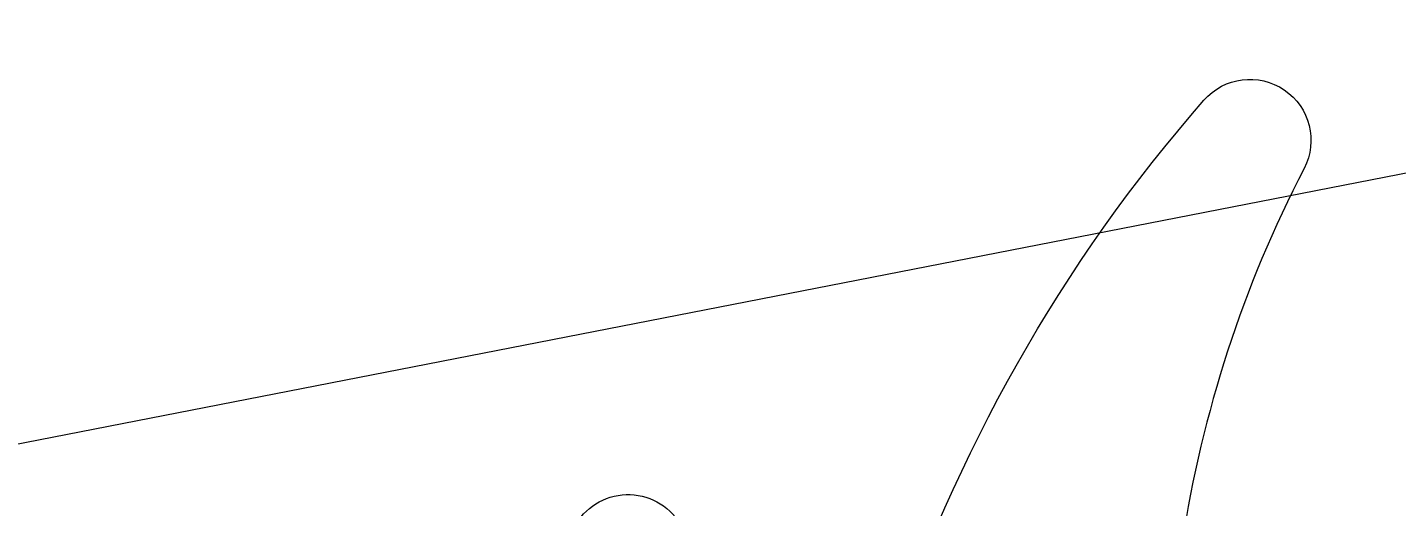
# Model space of a CAD drawing. Header units: millimetres. Extents: x -13407 to 95998, y -2611 to 109495.
# Drawn here: x 15273.5 to 15280.34, y 50718.67 to 50721.06 of the extents above; entities that cross this region are included whole.
import ezdxf
from ezdxf import colors
from ezdxf.entities.mleader import LeaderData, LeaderLine
from ezdxf.math import Vec2, Vec3

# ---------------------------------------------------------------- set-up
doc = ezdxf.new("R2010")
doc.units = ezdxf.units.MM
for name, color, linetype, lineweight in [('АР_Отметки', 250, 'Continuous', 15), ('АР_Размеры', 175, 'Continuous', 9), ('АР_Сущ Несущая стена', 202, 'Continuous', 30)]:
    doc.layers.add(name, color=color, linetype=linetype, lineweight=lineweight)
doc.styles.add('ISOCPEUR', font='isocpeur.ttf', dxfattribs={"width": 0.7})

# ---------------------------------------------------------------- blocks, each defined once
blk = doc.blocks.new('_DotSmall')
at = {"color": 0, "linetype": 'ByBlock', "const_width": 0.5}
blk.add_lwpolyline([(-0.0625, 0, 1), (0.0625, 0, 1)], format="xyb", close=True, dxfattribs=at)

msp = doc.modelspace()

# ---------------------------------------------------------------- linework, layer by layer
at = {"layer": 'АР_Размеры', "color": 5, "ltscale": 150}
msp.add_line((17320.6124, 51118.3108), (15265.8985, 50717.5106), dxfattribs=at)
msp.add_line((17320.6124, 51118.3108), (15265.8985, 50717.5106), dxfattribs=at)
msp.add_line((17320.6124, 51118.3108), (15265.8985, 50717.5106), dxfattribs=at)
msp.add_line((17320.6124, 51118.3108), (15265.8985, 50717.5106), dxfattribs=at)
msp.add_line((17320.6124, 51118.3108), (15265.8985, 50717.5106), dxfattribs=at)
msp.add_line((17320.6124, 51118.3108), (15265.8985, 50717.5106), dxfattribs=at)
msp.add_line((17320.6124, 51118.3108), (15265.8985, 50717.5106), dxfattribs=at)
msp.add_line((17320.6124, 51118.3108), (15265.8985, 50717.5106), dxfattribs=at)
msp.add_line((17320.6124, 51118.3108), (15265.8985, 50717.5106), dxfattribs=at)
msp.add_line((17320.6124, 51118.3108), (15265.8985, 50717.5106), dxfattribs=at)
msp.add_line((17320.6124, 51118.3108), (15265.8985, 50717.5106), dxfattribs=at)
msp.add_line((17320.6124, 51118.3108), (15265.8985, 50717.5106), dxfattribs=at)
msp.add_line((17320.6124, 51118.3108), (15265.8985, 50717.5106), dxfattribs=at)
msp.add_line((17320.6124, 51118.3108), (15265.8985, 50717.5106), dxfattribs=at)
msp.add_line((17320.6124, 51118.3108), (15265.8985, 50717.5106), dxfattribs=at)
msp.add_line((17320.6124, 51118.3108), (15265.8985, 50717.5106), dxfattribs=at)
msp.add_line((17320.6124, 51118.3108), (15265.8985, 50717.5106), dxfattribs=at)
msp.add_line((17320.6124, 51118.3108), (15265.8985, 50717.5106), dxfattribs=at)
msp.add_line((17320.6124, 51118.3108), (15265.8985, 50717.5106), dxfattribs=at)
msp.add_line((17320.6124, 51118.3108), (15265.8985, 50717.5106), dxfattribs=at)
msp.add_line((17320.6124, 51118.3108), (15265.8985, 50717.5106), dxfattribs=at)
msp.add_line((17320.6124, 51118.3108), (15265.8985, 50717.5106), dxfattribs=at)
msp.add_line((17320.6124, 51118.3108), (15265.8985, 50717.5106), dxfattribs=at)
msp.add_line((17320.6124, 51118.3108), (15265.8985, 50717.5106), dxfattribs=at)
msp.add_line((17320.6124, 51118.3108), (15265.8985, 50717.5106), dxfattribs=at)
msp.add_line((17320.6124, 51118.3108), (15265.8985, 50717.5106), dxfattribs=at)
msp.add_line((17320.6124, 51118.3108), (15265.8985, 50717.5106), dxfattribs=at)
msp.add_line((17320.6124, 51118.3108), (15265.8985, 50717.5106), dxfattribs=at)
msp.add_line((17320.6124, 51118.3108), (15265.8985, 50717.5106), dxfattribs=at)
msp.add_line((17320.6124, 51118.3108), (15265.8985, 50717.5106), dxfattribs=at)
msp.add_line((17320.6124, 51118.3108), (15265.8985, 50717.5106), dxfattribs=at)
msp.add_line((17320.6124, 51118.3108), (15265.8985, 50717.5106), dxfattribs=at)
msp.add_line((17320.6124, 51118.3108), (15265.8985, 50717.5106), dxfattribs=at)
msp.add_line((17320.6124, 51118.3108), (15265.8985, 50717.5106), dxfattribs=at)
msp.add_line((17320.6124, 51118.3108), (15265.8985, 50717.5106), dxfattribs=at)
msp.add_line((17320.6124, 51118.3108), (15265.8985, 50717.5106), dxfattribs=at)
msp.add_line((17320.6124, 51118.3108), (15265.8985, 50717.5106), dxfattribs=at)
msp.add_line((17320.6124, 51118.3108), (15265.8985, 50717.5106), dxfattribs=at)
msp.add_line((17320.6124, 51118.3108), (15265.8985, 50717.5106), dxfattribs=at)
msp.add_line((17320.6124, 51118.3108), (15265.8985, 50717.5106), dxfattribs=at)
msp.add_line((17320.6124, 51118.3108), (15265.8985, 50717.5106), dxfattribs=at)
msp.add_line((17320.6124, 51118.3108), (15265.8985, 50717.5106), dxfattribs=at)
msp.add_line((17320.6124, 51118.3108), (15265.8985, 50717.5106), dxfattribs=at)
msp.add_line((17320.6124, 51118.3108), (15265.8985, 50717.5106), dxfattribs=at)
msp.add_line((17320.6124, 51118.3108), (15265.8985, 50717.5106), dxfattribs=at)
msp.add_line((17320.6124, 51118.3108), (15265.8985, 50717.5106), dxfattribs=at)
msp.add_line((17320.6124, 51118.3108), (15265.8985, 50717.5106), dxfattribs=at)
msp.add_line((17320.6124, 51118.3108), (15265.8985, 50717.5106), dxfattribs=at)
msp.add_line((17320.6124, 51118.3108), (15265.8985, 50717.5106), dxfattribs=at)
msp.add_line((17320.6124, 51118.3108), (15265.8985, 50717.5106), dxfattribs=at)
msp.add_line((17320.6124, 51118.3108), (15265.8985, 50717.5106), dxfattribs=at)
msp.add_line((17320.6124, 51118.3108), (15265.8985, 50717.5106), dxfattribs=at)
msp.add_line((17320.6124, 51118.3108), (15265.8985, 50717.5106), dxfattribs=at)
msp.add_line((17320.6124, 51118.3108), (15265.8985, 50717.5106), dxfattribs=at)
msp.add_line((17320.6124, 51118.3108), (15265.8985, 50717.5106), dxfattribs=at)
msp.add_line((17320.6124, 51118.3108), (15265.8985, 50717.5106), dxfattribs=at)
msp.add_line((17320.6124, 51118.3108), (15265.8985, 50717.5106), dxfattribs=at)
msp.add_line((17320.6124, 51118.3108), (15265.8985, 50717.5106), dxfattribs=at)
msp.add_line((17320.6124, 51118.3108), (15265.8985, 50717.5106), dxfattribs=at)
msp.add_line((17320.6124, 51118.3108), (15265.8985, 50717.5106), dxfattribs=at)
msp.add_line((17320.6124, 51118.3108), (15265.8985, 50717.5106), dxfattribs=at)
msp.add_line((17320.6124, 51118.3108), (15265.8985, 50717.5106), dxfattribs=at)
msp.add_line((17320.6124, 51118.3108), (15265.8985, 50717.5106), dxfattribs=at)
msp.add_line((17320.6124, 51118.3108), (15265.8985, 50717.5106), dxfattribs=at)
msp.add_line((17320.6124, 51118.3108), (15265.8985, 50717.5106), dxfattribs=at)
msp.add_line((17320.6124, 51118.3108), (15265.8985, 50717.5106), dxfattribs=at)
msp.add_line((17320.6124, 51118.3108), (15265.8985, 50717.5106), dxfattribs=at)
msp.add_line((17320.6124, 51118.3108), (15265.8985, 50717.5106), dxfattribs=at)
msp.add_line((17320.6124, 51118.3108), (15265.8985, 50717.5106), dxfattribs=at)
msp.add_line((17320.6124, 51118.3108), (15265.8985, 50717.5106), dxfattribs=at)
msp.add_line((17320.6124, 51118.3108), (15265.8985, 50717.5106), dxfattribs=at)
msp.add_line((17320.6124, 51118.3108), (15265.8985, 50717.5106), dxfattribs=at)
msp.add_line((17320.6124, 51118.3108), (15265.8985, 50717.5106), dxfattribs=at)
msp.add_line((17320.6124, 51118.3108), (15265.8985, 50717.5106), dxfattribs=at)
msp.add_line((17320.6124, 51118.3108), (15265.8985, 50717.5106), dxfattribs=at)
msp.add_line((17320.6124, 51118.3108), (15265.8985, 50717.5106), dxfattribs=at)
msp.add_line((17320.6124, 51118.3108), (15265.8985, 50717.5106), dxfattribs=at)
msp.add_line((17320.6124, 51118.3108), (15265.8985, 50717.5106), dxfattribs=at)
msp.add_line((17320.6124, 51118.3108), (15265.8985, 50717.5106), dxfattribs=at)
msp.add_line((17320.6124, 51118.3108), (15265.8985, 50717.5106), dxfattribs=at)
msp.add_line((17320.6124, 51118.3108), (15265.8985, 50717.5106), dxfattribs=at)
msp.add_line((17320.6124, 51118.3108), (15265.8985, 50717.5106), dxfattribs=at)
msp.add_line((17320.6124, 51118.3108), (15265.8985, 50717.5106), dxfattribs=at)
msp.add_line((17320.6124, 51118.3108), (15265.8985, 50717.5106), dxfattribs=at)
msp.add_line((17320.6124, 51118.3108), (15265.8985, 50717.5106), dxfattribs=at)
at = {"layer": 'АР_Размеры', "color": 5, "lineweight": 0, "ltscale": 100, "transparency": 33554687}
msp.add_lwpolyline([(15273.4351, 50717.3162, 0.527868), (15273.9307, 50717.404), (15274.2832, 50718.2095, -0.527868), (15274.7788, 50718.2973), (15275.3867, 50717.6621, 0.527868), (15275.8822, 50717.7499), (15276.2199, 50718.5527, -0.57795), (15276.7455, 50718.6048), (15277.2546, 50717.8283, 0.615334), (15277.7923, 50717.9117, -0.101403), (15279.3735, 50720.7008, -0.887085), (15279.8736, 50720.3599, 0.164997), (15279.288, 50716.527), (15279.3093, 50716.407, -0.414304), (15278.9636, 50715.9123)], format="xyb", dxfattribs=at)
msp.add_lwpolyline([(15273.4351, 50717.3162, 0.527868), (15273.9307, 50717.404), (15274.2832, 50718.2095, -0.527868), (15274.7788, 50718.2973), (15275.3867, 50717.6621, 0.527868), (15275.8822, 50717.7499), (15276.2199, 50718.5527, -0.57795), (15276.7455, 50718.6048), (15277.2546, 50717.8283, 0.615334), (15277.7923, 50717.9117, -0.101403), (15279.3735, 50720.7008, -0.887085), (15279.8736, 50720.3599, 0.164997), (15279.288, 50716.527), (15279.3093, 50716.407, -0.414304), (15278.9636, 50715.9123)], format="xyb", dxfattribs=at)
msp.add_lwpolyline([(15273.4351, 50717.3162, 0.527868), (15273.9307, 50717.404), (15274.2832, 50718.2095, -0.527868), (15274.7788, 50718.2973), (15275.3867, 50717.6621, 0.527868), (15275.8822, 50717.7499), (15276.2199, 50718.5527, -0.57795), (15276.7455, 50718.6048), (15277.2546, 50717.8283, 0.615334), (15277.7923, 50717.9117, -0.101403), (15279.3735, 50720.7008, -0.887085), (15279.8736, 50720.3599, 0.164997), (15279.288, 50716.527), (15279.3093, 50716.407, -0.414304), (15278.9636, 50715.9123)], format="xyb", dxfattribs=at)
msp.add_lwpolyline([(15273.4351, 50717.3162, 0.527868), (15273.9307, 50717.404), (15274.2832, 50718.2095, -0.527868), (15274.7788, 50718.2973), (15275.3867, 50717.6621, 0.527868), (15275.8822, 50717.7499), (15276.2199, 50718.5527, -0.57795), (15276.7455, 50718.6048), (15277.2546, 50717.8283, 0.615334), (15277.7923, 50717.9117, -0.101403), (15279.3735, 50720.7008, -0.887085), (15279.8736, 50720.3599, 0.164997), (15279.288, 50716.527), (15279.3093, 50716.407, -0.414304), (15278.9636, 50715.9123)], format="xyb", dxfattribs=at)
msp.add_lwpolyline([(15273.4351, 50717.3162, 0.527868), (15273.9307, 50717.404), (15274.2832, 50718.2095, -0.527868), (15274.7788, 50718.2973), (15275.3867, 50717.6621, 0.527868), (15275.8822, 50717.7499), (15276.2199, 50718.5527, -0.57795), (15276.7455, 50718.6048), (15277.2546, 50717.8283, 0.615334), (15277.7923, 50717.9117, -0.101403), (15279.3735, 50720.7008, -0.887085), (15279.8736, 50720.3599, 0.164997), (15279.288, 50716.527), (15279.3093, 50716.407, -0.414304), (15278.9636, 50715.9123)], format="xyb", dxfattribs=at)
msp.add_lwpolyline([(15273.4351, 50717.3162, 0.527868), (15273.9307, 50717.404), (15274.2832, 50718.2095, -0.527868), (15274.7788, 50718.2973), (15275.3867, 50717.6621, 0.527868), (15275.8822, 50717.7499), (15276.2199, 50718.5527, -0.57795), (15276.7455, 50718.6048), (15277.2546, 50717.8283, 0.615334), (15277.7923, 50717.9117, -0.101403), (15279.3735, 50720.7008, -0.887085), (15279.8736, 50720.3599, 0.164997), (15279.288, 50716.527), (15279.3093, 50716.407, -0.414304), (15278.9636, 50715.9123)], format="xyb", dxfattribs=at)
msp.add_lwpolyline([(15273.4351, 50717.3162, 0.527868), (15273.9307, 50717.404), (15274.2832, 50718.2095, -0.527868), (15274.7788, 50718.2973), (15275.3867, 50717.6621, 0.527868), (15275.8822, 50717.7499), (15276.2199, 50718.5527, -0.57795), (15276.7455, 50718.6048), (15277.2546, 50717.8283, 0.615334), (15277.7923, 50717.9117, -0.101403), (15279.3735, 50720.7008, -0.887085), (15279.8736, 50720.3599, 0.164997), (15279.288, 50716.527), (15279.3093, 50716.407, -0.414304), (15278.9636, 50715.9123)], format="xyb", dxfattribs=at)
msp.add_lwpolyline([(15273.4351, 50717.3162, 0.527868), (15273.9307, 50717.404), (15274.2832, 50718.2095, -0.527868), (15274.7788, 50718.2973), (15275.3867, 50717.6621, 0.527868), (15275.8822, 50717.7499), (15276.2199, 50718.5527, -0.57795), (15276.7455, 50718.6048), (15277.2546, 50717.8283, 0.615334), (15277.7923, 50717.9117, -0.101403), (15279.3735, 50720.7008, -0.887085), (15279.8736, 50720.3599, 0.164997), (15279.288, 50716.527), (15279.3093, 50716.407, -0.414304), (15278.9636, 50715.9123)], format="xyb", dxfattribs=at)
msp.add_lwpolyline([(15273.4351, 50717.3162, 0.527868), (15273.9307, 50717.404), (15274.2832, 50718.2095, -0.527868), (15274.7788, 50718.2973), (15275.3867, 50717.6621, 0.527868), (15275.8822, 50717.7499), (15276.2199, 50718.5527, -0.57795), (15276.7455, 50718.6048), (15277.2546, 50717.8283, 0.615334), (15277.7923, 50717.9117, -0.101403), (15279.3735, 50720.7008, -0.887085), (15279.8736, 50720.3599, 0.164997), (15279.288, 50716.527), (15279.3093, 50716.407, -0.414304), (15278.9636, 50715.9123)], format="xyb", dxfattribs=at)
msp.add_lwpolyline([(15273.4351, 50717.3162, 0.527868), (15273.9307, 50717.404), (15274.2832, 50718.2095, -0.527868), (15274.7788, 50718.2973), (15275.3867, 50717.6621, 0.527868), (15275.8822, 50717.7499), (15276.2199, 50718.5527, -0.57795), (15276.7455, 50718.6048), (15277.2546, 50717.8283, 0.615334), (15277.7923, 50717.9117, -0.101403), (15279.3735, 50720.7008, -0.887085), (15279.8736, 50720.3599, 0.164997), (15279.288, 50716.527), (15279.3093, 50716.407, -0.414304), (15278.9636, 50715.9123)], format="xyb", dxfattribs=at)
msp.add_lwpolyline([(15273.4351, 50717.3162, 0.527868), (15273.9307, 50717.404), (15274.2832, 50718.2095, -0.527868), (15274.7788, 50718.2973), (15275.3867, 50717.6621, 0.527868), (15275.8822, 50717.7499), (15276.2199, 50718.5527, -0.57795), (15276.7455, 50718.6048), (15277.2546, 50717.8283, 0.615334), (15277.7923, 50717.9117, -0.101403), (15279.3735, 50720.7008, -0.887085), (15279.8736, 50720.3599, 0.164997), (15279.288, 50716.527), (15279.3093, 50716.407, -0.414304), (15278.9636, 50715.9123)], format="xyb", dxfattribs=at)
msp.add_lwpolyline([(15273.4351, 50717.3162, 0.527868), (15273.9307, 50717.404), (15274.2832, 50718.2095, -0.527868), (15274.7788, 50718.2973), (15275.3867, 50717.6621, 0.527868), (15275.8822, 50717.7499), (15276.2199, 50718.5527, -0.57795), (15276.7455, 50718.6048), (15277.2546, 50717.8283, 0.615334), (15277.7923, 50717.9117, -0.101403), (15279.3735, 50720.7008, -0.887085), (15279.8736, 50720.3599, 0.164997), (15279.288, 50716.527), (15279.3093, 50716.407, -0.414304), (15278.9636, 50715.9123)], format="xyb", dxfattribs=at)
msp.add_lwpolyline([(15273.4351, 50717.3162, 0.527868), (15273.9307, 50717.404), (15274.2832, 50718.2095, -0.527868), (15274.7788, 50718.2973), (15275.3867, 50717.6621, 0.527868), (15275.8822, 50717.7499), (15276.2199, 50718.5527, -0.57795), (15276.7455, 50718.6048), (15277.2546, 50717.8283, 0.615334), (15277.7923, 50717.9117, -0.101403), (15279.3735, 50720.7008, -0.887085), (15279.8736, 50720.3599, 0.164997), (15279.288, 50716.527), (15279.3093, 50716.407, -0.414304), (15278.9636, 50715.9123)], format="xyb", dxfattribs=at)
msp.add_lwpolyline([(15273.4351, 50717.3162, 0.527868), (15273.9307, 50717.404), (15274.2832, 50718.2095, -0.527868), (15274.7788, 50718.2973), (15275.3867, 50717.6621, 0.527868), (15275.8822, 50717.7499), (15276.2199, 50718.5527, -0.57795), (15276.7455, 50718.6048), (15277.2546, 50717.8283, 0.615334), (15277.7923, 50717.9117, -0.101403), (15279.3735, 50720.7008, -0.887085), (15279.8736, 50720.3599, 0.164997), (15279.288, 50716.527), (15279.3093, 50716.407, -0.414304), (15278.9636, 50715.9123)], format="xyb", dxfattribs=at)
msp.add_lwpolyline([(15273.4351, 50717.3162, 0.527868), (15273.9307, 50717.404), (15274.2832, 50718.2095, -0.527868), (15274.7788, 50718.2973), (15275.3867, 50717.6621, 0.527868), (15275.8822, 50717.7499), (15276.2199, 50718.5527, -0.57795), (15276.7455, 50718.6048), (15277.2546, 50717.8283, 0.615334), (15277.7923, 50717.9117, -0.101403), (15279.3735, 50720.7008, -0.887085), (15279.8736, 50720.3599, 0.164997), (15279.288, 50716.527), (15279.3093, 50716.407, -0.414304), (15278.9636, 50715.9123)], format="xyb", dxfattribs=at)
msp.add_lwpolyline([(15273.4351, 50717.3162, 0.527868), (15273.9307, 50717.404), (15274.2832, 50718.2095, -0.527868), (15274.7788, 50718.2973), (15275.3867, 50717.6621, 0.527868), (15275.8822, 50717.7499), (15276.2199, 50718.5527, -0.57795), (15276.7455, 50718.6048), (15277.2546, 50717.8283, 0.615334), (15277.7923, 50717.9117, -0.101403), (15279.3735, 50720.7008, -0.887085), (15279.8736, 50720.3599, 0.164997), (15279.288, 50716.527), (15279.3093, 50716.407, -0.414304), (15278.9636, 50715.9123)], format="xyb", dxfattribs=at)
msp.add_lwpolyline([(15273.4351, 50717.3162, 0.527868), (15273.9307, 50717.404), (15274.2832, 50718.2095, -0.527868), (15274.7788, 50718.2973), (15275.3867, 50717.6621, 0.527868), (15275.8822, 50717.7499), (15276.2199, 50718.5527, -0.57795), (15276.7455, 50718.6048), (15277.2546, 50717.8283, 0.615334), (15277.7923, 50717.9117, -0.101403), (15279.3735, 50720.7008, -0.887085), (15279.8736, 50720.3599, 0.164997), (15279.288, 50716.527), (15279.3093, 50716.407, -0.414304), (15278.9636, 50715.9123)], format="xyb", dxfattribs=at)
msp.add_lwpolyline([(15273.4351, 50717.3162, 0.527868), (15273.9307, 50717.404), (15274.2832, 50718.2095, -0.527868), (15274.7788, 50718.2973), (15275.3867, 50717.6621, 0.527868), (15275.8822, 50717.7499), (15276.2199, 50718.5527, -0.57795), (15276.7455, 50718.6048), (15277.2546, 50717.8283, 0.615334), (15277.7923, 50717.9117, -0.101403), (15279.3735, 50720.7008, -0.887085), (15279.8736, 50720.3599, 0.164997), (15279.288, 50716.527), (15279.3093, 50716.407, -0.414304), (15278.9636, 50715.9123)], format="xyb", dxfattribs=at)
msp.add_lwpolyline([(15273.4351, 50717.3162, 0.527868), (15273.9307, 50717.404), (15274.2832, 50718.2095, -0.527868), (15274.7788, 50718.2973), (15275.3867, 50717.6621, 0.527868), (15275.8822, 50717.7499), (15276.2199, 50718.5527, -0.57795), (15276.7455, 50718.6048), (15277.2546, 50717.8283, 0.615334), (15277.7923, 50717.9117, -0.101403), (15279.3735, 50720.7008, -0.887085), (15279.8736, 50720.3599, 0.164997), (15279.288, 50716.527), (15279.3093, 50716.407, -0.414304), (15278.9636, 50715.9123)], format="xyb", dxfattribs=at)
msp.add_lwpolyline([(15273.4351, 50717.3162, 0.527868), (15273.9307, 50717.404), (15274.2832, 50718.2095, -0.527868), (15274.7788, 50718.2973), (15275.3867, 50717.6621, 0.527868), (15275.8822, 50717.7499), (15276.2199, 50718.5527, -0.57795), (15276.7455, 50718.6048), (15277.2546, 50717.8283, 0.615334), (15277.7923, 50717.9117, -0.101403), (15279.3735, 50720.7008, -0.887085), (15279.8736, 50720.3599, 0.164997), (15279.288, 50716.527), (15279.3093, 50716.407, -0.414304), (15278.9636, 50715.9123)], format="xyb", dxfattribs=at)
msp.add_lwpolyline([(15273.4351, 50717.3162, 0.527868), (15273.9307, 50717.404), (15274.2832, 50718.2095, -0.527868), (15274.7788, 50718.2973), (15275.3867, 50717.6621, 0.527868), (15275.8822, 50717.7499), (15276.2199, 50718.5527, -0.57795), (15276.7455, 50718.6048), (15277.2546, 50717.8283, 0.615334), (15277.7923, 50717.9117, -0.101403), (15279.3735, 50720.7008, -0.887085), (15279.8736, 50720.3599, 0.164997), (15279.288, 50716.527), (15279.3093, 50716.407, -0.414304), (15278.9636, 50715.9123)], format="xyb", dxfattribs=at)
msp.add_lwpolyline([(15273.4351, 50717.3162, 0.527868), (15273.9307, 50717.404), (15274.2832, 50718.2095, -0.527868), (15274.7788, 50718.2973), (15275.3867, 50717.6621, 0.527868), (15275.8822, 50717.7499), (15276.2199, 50718.5527, -0.57795), (15276.7455, 50718.6048), (15277.2546, 50717.8283, 0.615334), (15277.7923, 50717.9117, -0.101403), (15279.3735, 50720.7008, -0.887085), (15279.8736, 50720.3599, 0.164997), (15279.288, 50716.527), (15279.3093, 50716.407, -0.414304), (15278.9636, 50715.9123)], format="xyb", dxfattribs=at)
msp.add_lwpolyline([(15273.4351, 50717.3162, 0.527868), (15273.9307, 50717.404), (15274.2832, 50718.2095, -0.527868), (15274.7788, 50718.2973), (15275.3867, 50717.6621, 0.527868), (15275.8822, 50717.7499), (15276.2199, 50718.5527, -0.57795), (15276.7455, 50718.6048), (15277.2546, 50717.8283, 0.615334), (15277.7923, 50717.9117, -0.101403), (15279.3735, 50720.7008, -0.887085), (15279.8736, 50720.3599, 0.164997), (15279.288, 50716.527), (15279.3093, 50716.407, -0.414304), (15278.9636, 50715.9123)], format="xyb", dxfattribs=at)
msp.add_lwpolyline([(15273.4351, 50717.3162, 0.527868), (15273.9307, 50717.404), (15274.2832, 50718.2095, -0.527868), (15274.7788, 50718.2973), (15275.3867, 50717.6621, 0.527868), (15275.8822, 50717.7499), (15276.2199, 50718.5527, -0.57795), (15276.7455, 50718.6048), (15277.2546, 50717.8283, 0.615334), (15277.7923, 50717.9117, -0.101403), (15279.3735, 50720.7008, -0.887085), (15279.8736, 50720.3599, 0.164997), (15279.288, 50716.527), (15279.3093, 50716.407, -0.414304), (15278.9636, 50715.9123)], format="xyb", dxfattribs=at)
msp.add_lwpolyline([(15273.4351, 50717.3162, 0.527868), (15273.9307, 50717.404), (15274.2832, 50718.2095, -0.527868), (15274.7788, 50718.2973), (15275.3867, 50717.6621, 0.527868), (15275.8822, 50717.7499), (15276.2199, 50718.5527, -0.57795), (15276.7455, 50718.6048), (15277.2546, 50717.8283, 0.615334), (15277.7923, 50717.9117, -0.101403), (15279.3735, 50720.7008, -0.887085), (15279.8736, 50720.3599, 0.164997), (15279.288, 50716.527), (15279.3093, 50716.407, -0.414304), (15278.9636, 50715.9123)], format="xyb", dxfattribs=at)
msp.add_lwpolyline([(15273.4351, 50717.3162, 0.527868), (15273.9307, 50717.404), (15274.2832, 50718.2095, -0.527868), (15274.7788, 50718.2973), (15275.3867, 50717.6621, 0.527868), (15275.8822, 50717.7499), (15276.2199, 50718.5527, -0.57795), (15276.7455, 50718.6048), (15277.2546, 50717.8283, 0.615334), (15277.7923, 50717.9117, -0.101403), (15279.3735, 50720.7008, -0.887085), (15279.8736, 50720.3599, 0.164997), (15279.288, 50716.527), (15279.3093, 50716.407, -0.414304), (15278.9636, 50715.9123)], format="xyb", dxfattribs=at)
msp.add_lwpolyline([(15273.4351, 50717.3162, 0.527868), (15273.9307, 50717.404), (15274.2832, 50718.2095, -0.527868), (15274.7788, 50718.2973), (15275.3867, 50717.6621, 0.527868), (15275.8822, 50717.7499), (15276.2199, 50718.5527, -0.57795), (15276.7455, 50718.6048), (15277.2546, 50717.8283, 0.615334), (15277.7923, 50717.9117, -0.101403), (15279.3735, 50720.7008, -0.887085), (15279.8736, 50720.3599, 0.164997), (15279.288, 50716.527), (15279.3093, 50716.407, -0.414304), (15278.9636, 50715.9123)], format="xyb", dxfattribs=at)
msp.add_lwpolyline([(15273.4351, 50717.3162, 0.527868), (15273.9307, 50717.404), (15274.2832, 50718.2095, -0.527868), (15274.7788, 50718.2973), (15275.3867, 50717.6621, 0.527868), (15275.8822, 50717.7499), (15276.2199, 50718.5527, -0.57795), (15276.7455, 50718.6048), (15277.2546, 50717.8283, 0.615334), (15277.7923, 50717.9117, -0.101403), (15279.3735, 50720.7008, -0.887085), (15279.8736, 50720.3599, 0.164997), (15279.288, 50716.527), (15279.3093, 50716.407, -0.414304), (15278.9636, 50715.9123)], format="xyb", dxfattribs=at)
msp.add_lwpolyline([(15273.4351, 50717.3162, 0.527868), (15273.9307, 50717.404), (15274.2832, 50718.2095, -0.527868), (15274.7788, 50718.2973), (15275.3867, 50717.6621, 0.527868), (15275.8822, 50717.7499), (15276.2199, 50718.5527, -0.57795), (15276.7455, 50718.6048), (15277.2546, 50717.8283, 0.615334), (15277.7923, 50717.9117, -0.101403), (15279.3735, 50720.7008, -0.887085), (15279.8736, 50720.3599, 0.164997), (15279.288, 50716.527), (15279.3093, 50716.407, -0.414304), (15278.9636, 50715.9123)], format="xyb", dxfattribs=at)
msp.add_lwpolyline([(15273.4351, 50717.3162, 0.527868), (15273.9307, 50717.404), (15274.2832, 50718.2095, -0.527868), (15274.7788, 50718.2973), (15275.3867, 50717.6621, 0.527868), (15275.8822, 50717.7499), (15276.2199, 50718.5527, -0.57795), (15276.7455, 50718.6048), (15277.2546, 50717.8283, 0.615334), (15277.7923, 50717.9117, -0.101403), (15279.3735, 50720.7008, -0.887085), (15279.8736, 50720.3599, 0.164997), (15279.288, 50716.527), (15279.3093, 50716.407, -0.414304), (15278.9636, 50715.9123)], format="xyb", dxfattribs=at)
msp.add_lwpolyline([(15273.4351, 50717.3162, 0.527868), (15273.9307, 50717.404), (15274.2832, 50718.2095, -0.527868), (15274.7788, 50718.2973), (15275.3867, 50717.6621, 0.527868), (15275.8822, 50717.7499), (15276.2199, 50718.5527, -0.57795), (15276.7455, 50718.6048), (15277.2546, 50717.8283, 0.615334), (15277.7923, 50717.9117, -0.101403), (15279.3735, 50720.7008, -0.887085), (15279.8736, 50720.3599, 0.164997), (15279.288, 50716.527), (15279.3093, 50716.407, -0.414304), (15278.9636, 50715.9123)], format="xyb", dxfattribs=at)
msp.add_lwpolyline([(15273.4351, 50717.3162, 0.527868), (15273.9307, 50717.404), (15274.2832, 50718.2095, -0.527868), (15274.7788, 50718.2973), (15275.3867, 50717.6621, 0.527868), (15275.8822, 50717.7499), (15276.2199, 50718.5527, -0.57795), (15276.7455, 50718.6048), (15277.2546, 50717.8283, 0.615334), (15277.7923, 50717.9117, -0.101403), (15279.3735, 50720.7008, -0.887085), (15279.8736, 50720.3599, 0.164997), (15279.288, 50716.527), (15279.3093, 50716.407, -0.414304), (15278.9636, 50715.9123)], format="xyb", dxfattribs=at)
msp.add_lwpolyline([(15273.4351, 50717.3162, 0.527868), (15273.9307, 50717.404), (15274.2832, 50718.2095, -0.527868), (15274.7788, 50718.2973), (15275.3867, 50717.6621, 0.527868), (15275.8822, 50717.7499), (15276.2199, 50718.5527, -0.57795), (15276.7455, 50718.6048), (15277.2546, 50717.8283, 0.615334), (15277.7923, 50717.9117, -0.101403), (15279.3735, 50720.7008, -0.887085), (15279.8736, 50720.3599, 0.164997), (15279.288, 50716.527), (15279.3093, 50716.407, -0.414304), (15278.9636, 50715.9123)], format="xyb", dxfattribs=at)
msp.add_lwpolyline([(15273.4351, 50717.3162, 0.527868), (15273.9307, 50717.404), (15274.2832, 50718.2095, -0.527868), (15274.7788, 50718.2973), (15275.3867, 50717.6621, 0.527868), (15275.8822, 50717.7499), (15276.2199, 50718.5527, -0.57795), (15276.7455, 50718.6048), (15277.2546, 50717.8283, 0.615334), (15277.7923, 50717.9117, -0.101403), (15279.3735, 50720.7008, -0.887085), (15279.8736, 50720.3599, 0.164997), (15279.288, 50716.527), (15279.3093, 50716.407, -0.414304), (15278.9636, 50715.9123)], format="xyb", dxfattribs=at)
msp.add_lwpolyline([(15273.4351, 50717.3162, 0.527868), (15273.9307, 50717.404), (15274.2832, 50718.2095, -0.527868), (15274.7788, 50718.2973), (15275.3867, 50717.6621, 0.527868), (15275.8822, 50717.7499), (15276.2199, 50718.5527, -0.57795), (15276.7455, 50718.6048), (15277.2546, 50717.8283, 0.615334), (15277.7923, 50717.9117, -0.101403), (15279.3735, 50720.7008, -0.887085), (15279.8736, 50720.3599, 0.164997), (15279.288, 50716.527), (15279.3093, 50716.407, -0.414304), (15278.9636, 50715.9123)], format="xyb", dxfattribs=at)
msp.add_lwpolyline([(15273.4351, 50717.3162, 0.527868), (15273.9307, 50717.404), (15274.2832, 50718.2095, -0.527868), (15274.7788, 50718.2973), (15275.3867, 50717.6621, 0.527868), (15275.8822, 50717.7499), (15276.2199, 50718.5527, -0.57795), (15276.7455, 50718.6048), (15277.2546, 50717.8283, 0.615334), (15277.7923, 50717.9117, -0.101403), (15279.3735, 50720.7008, -0.887085), (15279.8736, 50720.3599, 0.164997), (15279.288, 50716.527), (15279.3093, 50716.407, -0.414304), (15278.9636, 50715.9123)], format="xyb", dxfattribs=at)
msp.add_lwpolyline([(15273.4351, 50717.3162, 0.527868), (15273.9307, 50717.404), (15274.2832, 50718.2095, -0.527868), (15274.7788, 50718.2973), (15275.3867, 50717.6621, 0.527868), (15275.8822, 50717.7499), (15276.2199, 50718.5527, -0.57795), (15276.7455, 50718.6048), (15277.2546, 50717.8283, 0.615334), (15277.7923, 50717.9117, -0.101403), (15279.3735, 50720.7008, -0.887085), (15279.8736, 50720.3599, 0.164997), (15279.288, 50716.527), (15279.3093, 50716.407, -0.414304), (15278.9636, 50715.9123)], format="xyb", dxfattribs=at)
msp.add_lwpolyline([(15273.4351, 50717.3162, 0.527868), (15273.9307, 50717.404), (15274.2832, 50718.2095, -0.527868), (15274.7788, 50718.2973), (15275.3867, 50717.6621, 0.527868), (15275.8822, 50717.7499), (15276.2199, 50718.5527, -0.57795), (15276.7455, 50718.6048), (15277.2546, 50717.8283, 0.615334), (15277.7923, 50717.9117, -0.101403), (15279.3735, 50720.7008, -0.887085), (15279.8736, 50720.3599, 0.164997), (15279.288, 50716.527), (15279.3093, 50716.407, -0.414304), (15278.9636, 50715.9123)], format="xyb", dxfattribs=at)
msp.add_lwpolyline([(15273.4351, 50717.3162, 0.527868), (15273.9307, 50717.404), (15274.2832, 50718.2095, -0.527868), (15274.7788, 50718.2973), (15275.3867, 50717.6621, 0.527868), (15275.8822, 50717.7499), (15276.2199, 50718.5527, -0.57795), (15276.7455, 50718.6048), (15277.2546, 50717.8283, 0.615334), (15277.7923, 50717.9117, -0.101403), (15279.3735, 50720.7008, -0.887085), (15279.8736, 50720.3599, 0.164997), (15279.288, 50716.527), (15279.3093, 50716.407, -0.414304), (15278.9636, 50715.9123)], format="xyb", dxfattribs=at)
msp.add_lwpolyline([(15273.4351, 50717.3162, 0.527868), (15273.9307, 50717.404), (15274.2832, 50718.2095, -0.527868), (15274.7788, 50718.2973), (15275.3867, 50717.6621, 0.527868), (15275.8822, 50717.7499), (15276.2199, 50718.5527, -0.57795), (15276.7455, 50718.6048), (15277.2546, 50717.8283, 0.615334), (15277.7923, 50717.9117, -0.101403), (15279.3735, 50720.7008, -0.887085), (15279.8736, 50720.3599, 0.164997), (15279.288, 50716.527), (15279.3093, 50716.407, -0.414304), (15278.9636, 50715.9123)], format="xyb", dxfattribs=at)
msp.add_lwpolyline([(15273.4351, 50717.3162, 0.527868), (15273.9307, 50717.404), (15274.2832, 50718.2095, -0.527868), (15274.7788, 50718.2973), (15275.3867, 50717.6621, 0.527868), (15275.8822, 50717.7499), (15276.2199, 50718.5527, -0.57795), (15276.7455, 50718.6048), (15277.2546, 50717.8283, 0.615334), (15277.7923, 50717.9117, -0.101403), (15279.3735, 50720.7008, -0.887085), (15279.8736, 50720.3599, 0.164997), (15279.288, 50716.527), (15279.3093, 50716.407, -0.414304), (15278.9636, 50715.9123)], format="xyb", dxfattribs=at)
msp.add_lwpolyline([(15273.4351, 50717.3162, 0.527868), (15273.9307, 50717.404), (15274.2832, 50718.2095, -0.527868), (15274.7788, 50718.2973), (15275.3867, 50717.6621, 0.527868), (15275.8822, 50717.7499), (15276.2199, 50718.5527, -0.57795), (15276.7455, 50718.6048), (15277.2546, 50717.8283, 0.615334), (15277.7923, 50717.9117, -0.101403), (15279.3735, 50720.7008, -0.887085), (15279.8736, 50720.3599, 0.164997), (15279.288, 50716.527), (15279.3093, 50716.407, -0.414304), (15278.9636, 50715.9123)], format="xyb", dxfattribs=at)
msp.add_lwpolyline([(15273.4351, 50717.3162, 0.527868), (15273.9307, 50717.404), (15274.2832, 50718.2095, -0.527868), (15274.7788, 50718.2973), (15275.3867, 50717.6621, 0.527868), (15275.8822, 50717.7499), (15276.2199, 50718.5527, -0.57795), (15276.7455, 50718.6048), (15277.2546, 50717.8283, 0.615334), (15277.7923, 50717.9117, -0.101403), (15279.3735, 50720.7008, -0.887085), (15279.8736, 50720.3599, 0.164997), (15279.288, 50716.527), (15279.3093, 50716.407, -0.414304), (15278.9636, 50715.9123)], format="xyb", dxfattribs=at)
msp.add_lwpolyline([(15273.4351, 50717.3162, 0.527868), (15273.9307, 50717.404), (15274.2832, 50718.2095, -0.527868), (15274.7788, 50718.2973), (15275.3867, 50717.6621, 0.527868), (15275.8822, 50717.7499), (15276.2199, 50718.5527, -0.57795), (15276.7455, 50718.6048), (15277.2546, 50717.8283, 0.615334), (15277.7923, 50717.9117, -0.101403), (15279.3735, 50720.7008, -0.887085), (15279.8736, 50720.3599, 0.164997), (15279.288, 50716.527), (15279.3093, 50716.407, -0.414304), (15278.9636, 50715.9123)], format="xyb", dxfattribs=at)
msp.add_lwpolyline([(15273.4351, 50717.3162, 0.527868), (15273.9307, 50717.404), (15274.2832, 50718.2095, -0.527868), (15274.7788, 50718.2973), (15275.3867, 50717.6621, 0.527868), (15275.8822, 50717.7499), (15276.2199, 50718.5527, -0.57795), (15276.7455, 50718.6048), (15277.2546, 50717.8283, 0.615334), (15277.7923, 50717.9117, -0.101403), (15279.3735, 50720.7008, -0.887085), (15279.8736, 50720.3599, 0.164997), (15279.288, 50716.527), (15279.3093, 50716.407, -0.414304), (15278.9636, 50715.9123)], format="xyb", dxfattribs=at)
msp.add_lwpolyline([(15273.4351, 50717.3162, 0.527868), (15273.9307, 50717.404), (15274.2832, 50718.2095, -0.527868), (15274.7788, 50718.2973), (15275.3867, 50717.6621, 0.527868), (15275.8822, 50717.7499), (15276.2199, 50718.5527, -0.57795), (15276.7455, 50718.6048), (15277.2546, 50717.8283, 0.615334), (15277.7923, 50717.9117, -0.101403), (15279.3735, 50720.7008, -0.887085), (15279.8736, 50720.3599, 0.164997), (15279.288, 50716.527), (15279.3093, 50716.407, -0.414304), (15278.9636, 50715.9123)], format="xyb", dxfattribs=at)
msp.add_lwpolyline([(15273.4351, 50717.3162, 0.527868), (15273.9307, 50717.404), (15274.2832, 50718.2095, -0.527868), (15274.7788, 50718.2973), (15275.3867, 50717.6621, 0.527868), (15275.8822, 50717.7499), (15276.2199, 50718.5527, -0.57795), (15276.7455, 50718.6048), (15277.2546, 50717.8283, 0.615334), (15277.7923, 50717.9117, -0.101403), (15279.3735, 50720.7008, -0.887085), (15279.8736, 50720.3599, 0.164997), (15279.288, 50716.527), (15279.3093, 50716.407, -0.414304), (15278.9636, 50715.9123)], format="xyb", dxfattribs=at)
msp.add_lwpolyline([(15273.4351, 50717.3162, 0.527868), (15273.9307, 50717.404), (15274.2832, 50718.2095, -0.527868), (15274.7788, 50718.2973), (15275.3867, 50717.6621, 0.527868), (15275.8822, 50717.7499), (15276.2199, 50718.5527, -0.57795), (15276.7455, 50718.6048), (15277.2546, 50717.8283, 0.615334), (15277.7923, 50717.9117, -0.101403), (15279.3735, 50720.7008, -0.887085), (15279.8736, 50720.3599, 0.164997), (15279.288, 50716.527), (15279.3093, 50716.407, -0.414304), (15278.9636, 50715.9123)], format="xyb", dxfattribs=at)
msp.add_lwpolyline([(15273.4351, 50717.3162, 0.527868), (15273.9307, 50717.404), (15274.2832, 50718.2095, -0.527868), (15274.7788, 50718.2973), (15275.3867, 50717.6621, 0.527868), (15275.8822, 50717.7499), (15276.2199, 50718.5527, -0.57795), (15276.7455, 50718.6048), (15277.2546, 50717.8283, 0.615334), (15277.7923, 50717.9117, -0.101403), (15279.3735, 50720.7008, -0.887085), (15279.8736, 50720.3599, 0.164997), (15279.288, 50716.527), (15279.3093, 50716.407, -0.414304), (15278.9636, 50715.9123)], format="xyb", dxfattribs=at)
msp.add_lwpolyline([(15273.4351, 50717.3162, 0.527868), (15273.9307, 50717.404), (15274.2832, 50718.2095, -0.527868), (15274.7788, 50718.2973), (15275.3867, 50717.6621, 0.527868), (15275.8822, 50717.7499), (15276.2199, 50718.5527, -0.57795), (15276.7455, 50718.6048), (15277.2546, 50717.8283, 0.615334), (15277.7923, 50717.9117, -0.101403), (15279.3735, 50720.7008, -0.887085), (15279.8736, 50720.3599, 0.164997), (15279.288, 50716.527), (15279.3093, 50716.407, -0.414304), (15278.9636, 50715.9123)], format="xyb", dxfattribs=at)
msp.add_lwpolyline([(15273.4351, 50717.3162, 0.527868), (15273.9307, 50717.404), (15274.2832, 50718.2095, -0.527868), (15274.7788, 50718.2973), (15275.3867, 50717.6621, 0.527868), (15275.8822, 50717.7499), (15276.2199, 50718.5527, -0.57795), (15276.7455, 50718.6048), (15277.2546, 50717.8283, 0.615334), (15277.7923, 50717.9117, -0.101403), (15279.3735, 50720.7008, -0.887085), (15279.8736, 50720.3599, 0.164997), (15279.288, 50716.527), (15279.3093, 50716.407, -0.414304), (15278.9636, 50715.9123)], format="xyb", dxfattribs=at)
msp.add_lwpolyline([(15273.4351, 50717.3162, 0.527868), (15273.9307, 50717.404), (15274.2832, 50718.2095, -0.527868), (15274.7788, 50718.2973), (15275.3867, 50717.6621, 0.527868), (15275.8822, 50717.7499), (15276.2199, 50718.5527, -0.57795), (15276.7455, 50718.6048), (15277.2546, 50717.8283, 0.615334), (15277.7923, 50717.9117, -0.101403), (15279.3735, 50720.7008, -0.887085), (15279.8736, 50720.3599, 0.164997), (15279.288, 50716.527), (15279.3093, 50716.407, -0.414304), (15278.9636, 50715.9123)], format="xyb", dxfattribs=at)
msp.add_lwpolyline([(15273.4351, 50717.3162, 0.527868), (15273.9307, 50717.404), (15274.2832, 50718.2095, -0.527868), (15274.7788, 50718.2973), (15275.3867, 50717.6621, 0.527868), (15275.8822, 50717.7499), (15276.2199, 50718.5527, -0.57795), (15276.7455, 50718.6048), (15277.2546, 50717.8283, 0.615334), (15277.7923, 50717.9117, -0.101403), (15279.3735, 50720.7008, -0.887085), (15279.8736, 50720.3599, 0.164997), (15279.288, 50716.527), (15279.3093, 50716.407, -0.414304), (15278.9636, 50715.9123)], format="xyb", dxfattribs=at)
msp.add_lwpolyline([(15273.4351, 50717.3162, 0.527868), (15273.9307, 50717.404), (15274.2832, 50718.2095, -0.527868), (15274.7788, 50718.2973), (15275.3867, 50717.6621, 0.527868), (15275.8822, 50717.7499), (15276.2199, 50718.5527, -0.57795), (15276.7455, 50718.6048), (15277.2546, 50717.8283, 0.615334), (15277.7923, 50717.9117, -0.101403), (15279.3735, 50720.7008, -0.887085), (15279.8736, 50720.3599, 0.164997), (15279.288, 50716.527), (15279.3093, 50716.407, -0.414304), (15278.9636, 50715.9123)], format="xyb", dxfattribs=at)
msp.add_lwpolyline([(15273.4351, 50717.3162, 0.527868), (15273.9307, 50717.404), (15274.2832, 50718.2095, -0.527868), (15274.7788, 50718.2973), (15275.3867, 50717.6621, 0.527868), (15275.8822, 50717.7499), (15276.2199, 50718.5527, -0.57795), (15276.7455, 50718.6048), (15277.2546, 50717.8283, 0.615334), (15277.7923, 50717.9117, -0.101403), (15279.3735, 50720.7008, -0.887085), (15279.8736, 50720.3599, 0.164997), (15279.288, 50716.527), (15279.3093, 50716.407, -0.414304), (15278.9636, 50715.9123)], format="xyb", dxfattribs=at)
msp.add_lwpolyline([(15273.4351, 50717.3162, 0.527868), (15273.9307, 50717.404), (15274.2832, 50718.2095, -0.527868), (15274.7788, 50718.2973), (15275.3867, 50717.6621, 0.527868), (15275.8822, 50717.7499), (15276.2199, 50718.5527, -0.57795), (15276.7455, 50718.6048), (15277.2546, 50717.8283, 0.615334), (15277.7923, 50717.9117, -0.101403), (15279.3735, 50720.7008, -0.887085), (15279.8736, 50720.3599, 0.164997), (15279.288, 50716.527), (15279.3093, 50716.407, -0.414304), (15278.9636, 50715.9123)], format="xyb", dxfattribs=at)
msp.add_lwpolyline([(15273.4351, 50717.3162, 0.527868), (15273.9307, 50717.404), (15274.2832, 50718.2095, -0.527868), (15274.7788, 50718.2973), (15275.3867, 50717.6621, 0.527868), (15275.8822, 50717.7499), (15276.2199, 50718.5527, -0.57795), (15276.7455, 50718.6048), (15277.2546, 50717.8283, 0.615334), (15277.7923, 50717.9117, -0.101403), (15279.3735, 50720.7008, -0.887085), (15279.8736, 50720.3599, 0.164997), (15279.288, 50716.527), (15279.3093, 50716.407, -0.414304), (15278.9636, 50715.9123)], format="xyb", dxfattribs=at)
msp.add_lwpolyline([(15273.4351, 50717.3162, 0.527868), (15273.9307, 50717.404), (15274.2832, 50718.2095, -0.527868), (15274.7788, 50718.2973), (15275.3867, 50717.6621, 0.527868), (15275.8822, 50717.7499), (15276.2199, 50718.5527, -0.57795), (15276.7455, 50718.6048), (15277.2546, 50717.8283, 0.615334), (15277.7923, 50717.9117, -0.101403), (15279.3735, 50720.7008, -0.887085), (15279.8736, 50720.3599, 0.164997), (15279.288, 50716.527), (15279.3093, 50716.407, -0.414304), (15278.9636, 50715.9123)], format="xyb", dxfattribs=at)
msp.add_lwpolyline([(15273.4351, 50717.3162, 0.527868), (15273.9307, 50717.404), (15274.2832, 50718.2095, -0.527868), (15274.7788, 50718.2973), (15275.3867, 50717.6621, 0.527868), (15275.8822, 50717.7499), (15276.2199, 50718.5527, -0.57795), (15276.7455, 50718.6048), (15277.2546, 50717.8283, 0.615334), (15277.7923, 50717.9117, -0.101403), (15279.3735, 50720.7008, -0.887085), (15279.8736, 50720.3599, 0.164997), (15279.288, 50716.527), (15279.3093, 50716.407, -0.414304), (15278.9636, 50715.9123)], format="xyb", dxfattribs=at)
msp.add_lwpolyline([(15273.4351, 50717.3162, 0.527868), (15273.9307, 50717.404), (15274.2832, 50718.2095, -0.527868), (15274.7788, 50718.2973), (15275.3867, 50717.6621, 0.527868), (15275.8822, 50717.7499), (15276.2199, 50718.5527, -0.57795), (15276.7455, 50718.6048), (15277.2546, 50717.8283, 0.615334), (15277.7923, 50717.9117, -0.101403), (15279.3735, 50720.7008, -0.887085), (15279.8736, 50720.3599, 0.164997), (15279.288, 50716.527), (15279.3093, 50716.407, -0.414304), (15278.9636, 50715.9123)], format="xyb", dxfattribs=at)
msp.add_lwpolyline([(15273.4351, 50717.3162, 0.527868), (15273.9307, 50717.404), (15274.2832, 50718.2095, -0.527868), (15274.7788, 50718.2973), (15275.3867, 50717.6621, 0.527868), (15275.8822, 50717.7499), (15276.2199, 50718.5527, -0.57795), (15276.7455, 50718.6048), (15277.2546, 50717.8283, 0.615334), (15277.7923, 50717.9117, -0.101403), (15279.3735, 50720.7008, -0.887085), (15279.8736, 50720.3599, 0.164997), (15279.288, 50716.527), (15279.3093, 50716.407, -0.414304), (15278.9636, 50715.9123)], format="xyb", dxfattribs=at)
msp.add_lwpolyline([(15273.4351, 50717.3162, 0.527868), (15273.9307, 50717.404), (15274.2832, 50718.2095, -0.527868), (15274.7788, 50718.2973), (15275.3867, 50717.6621, 0.527868), (15275.8822, 50717.7499), (15276.2199, 50718.5527, -0.57795), (15276.7455, 50718.6048), (15277.2546, 50717.8283, 0.615334), (15277.7923, 50717.9117, -0.101403), (15279.3735, 50720.7008, -0.887085), (15279.8736, 50720.3599, 0.164997), (15279.288, 50716.527), (15279.3093, 50716.407, -0.414304), (15278.9636, 50715.9123)], format="xyb", dxfattribs=at)
msp.add_lwpolyline([(15273.4351, 50717.3162, 0.527868), (15273.9307, 50717.404), (15274.2832, 50718.2095, -0.527868), (15274.7788, 50718.2973), (15275.3867, 50717.6621, 0.527868), (15275.8822, 50717.7499), (15276.2199, 50718.5527, -0.57795), (15276.7455, 50718.6048), (15277.2546, 50717.8283, 0.615334), (15277.7923, 50717.9117, -0.101403), (15279.3735, 50720.7008, -0.887085), (15279.8736, 50720.3599, 0.164997), (15279.288, 50716.527), (15279.3093, 50716.407, -0.414304), (15278.9636, 50715.9123)], format="xyb", dxfattribs=at)
msp.add_lwpolyline([(15273.4351, 50717.3162, 0.527868), (15273.9307, 50717.404), (15274.2832, 50718.2095, -0.527868), (15274.7788, 50718.2973), (15275.3867, 50717.6621, 0.527868), (15275.8822, 50717.7499), (15276.2199, 50718.5527, -0.57795), (15276.7455, 50718.6048), (15277.2546, 50717.8283, 0.615334), (15277.7923, 50717.9117, -0.101403), (15279.3735, 50720.7008, -0.887085), (15279.8736, 50720.3599, 0.164997), (15279.288, 50716.527), (15279.3093, 50716.407, -0.414304), (15278.9636, 50715.9123)], format="xyb", dxfattribs=at)
msp.add_lwpolyline([(15273.4351, 50717.3162, 0.527868), (15273.9307, 50717.404), (15274.2832, 50718.2095, -0.527868), (15274.7788, 50718.2973), (15275.3867, 50717.6621, 0.527868), (15275.8822, 50717.7499), (15276.2199, 50718.5527, -0.57795), (15276.7455, 50718.6048), (15277.2546, 50717.8283, 0.615334), (15277.7923, 50717.9117, -0.101403), (15279.3735, 50720.7008, -0.887085), (15279.8736, 50720.3599, 0.164997), (15279.288, 50716.527), (15279.3093, 50716.407, -0.414304), (15278.9636, 50715.9123)], format="xyb", dxfattribs=at)
msp.add_lwpolyline([(15273.4351, 50717.3162, 0.527868), (15273.9307, 50717.404), (15274.2832, 50718.2095, -0.527868), (15274.7788, 50718.2973), (15275.3867, 50717.6621, 0.527868), (15275.8822, 50717.7499), (15276.2199, 50718.5527, -0.57795), (15276.7455, 50718.6048), (15277.2546, 50717.8283, 0.615334), (15277.7923, 50717.9117, -0.101403), (15279.3735, 50720.7008, -0.887085), (15279.8736, 50720.3599, 0.164997), (15279.288, 50716.527), (15279.3093, 50716.407, -0.414304), (15278.9636, 50715.9123)], format="xyb", dxfattribs=at)
msp.add_lwpolyline([(15273.4351, 50717.3162, 0.527868), (15273.9307, 50717.404), (15274.2832, 50718.2095, -0.527868), (15274.7788, 50718.2973), (15275.3867, 50717.6621, 0.527868), (15275.8822, 50717.7499), (15276.2199, 50718.5527, -0.57795), (15276.7455, 50718.6048), (15277.2546, 50717.8283, 0.615334), (15277.7923, 50717.9117, -0.101403), (15279.3735, 50720.7008, -0.887085), (15279.8736, 50720.3599, 0.164997), (15279.288, 50716.527), (15279.3093, 50716.407, -0.414304), (15278.9636, 50715.9123)], format="xyb", dxfattribs=at)
msp.add_lwpolyline([(15273.4351, 50717.3162, 0.527868), (15273.9307, 50717.404), (15274.2832, 50718.2095, -0.527868), (15274.7788, 50718.2973), (15275.3867, 50717.6621, 0.527868), (15275.8822, 50717.7499), (15276.2199, 50718.5527, -0.57795), (15276.7455, 50718.6048), (15277.2546, 50717.8283, 0.615334), (15277.7923, 50717.9117, -0.101403), (15279.3735, 50720.7008, -0.887085), (15279.8736, 50720.3599, 0.164997), (15279.288, 50716.527), (15279.3093, 50716.407, -0.414304), (15278.9636, 50715.9123)], format="xyb", dxfattribs=at)
msp.add_lwpolyline([(15273.4351, 50717.3162, 0.527868), (15273.9307, 50717.404), (15274.2832, 50718.2095, -0.527868), (15274.7788, 50718.2973), (15275.3867, 50717.6621, 0.527868), (15275.8822, 50717.7499), (15276.2199, 50718.5527, -0.57795), (15276.7455, 50718.6048), (15277.2546, 50717.8283, 0.615334), (15277.7923, 50717.9117, -0.101403), (15279.3735, 50720.7008, -0.887085), (15279.8736, 50720.3599, 0.164997), (15279.288, 50716.527), (15279.3093, 50716.407, -0.414304), (15278.9636, 50715.9123)], format="xyb", dxfattribs=at)
msp.add_lwpolyline([(15273.4351, 50717.3162, 0.527868), (15273.9307, 50717.404), (15274.2832, 50718.2095, -0.527868), (15274.7788, 50718.2973), (15275.3867, 50717.6621, 0.527868), (15275.8822, 50717.7499), (15276.2199, 50718.5527, -0.57795), (15276.7455, 50718.6048), (15277.2546, 50717.8283, 0.615334), (15277.7923, 50717.9117, -0.101403), (15279.3735, 50720.7008, -0.887085), (15279.8736, 50720.3599, 0.164997), (15279.288, 50716.527), (15279.3093, 50716.407, -0.414304), (15278.9636, 50715.9123)], format="xyb", dxfattribs=at)
msp.add_lwpolyline([(15273.4351, 50717.3162, 0.527868), (15273.9307, 50717.404), (15274.2832, 50718.2095, -0.527868), (15274.7788, 50718.2973), (15275.3867, 50717.6621, 0.527868), (15275.8822, 50717.7499), (15276.2199, 50718.5527, -0.57795), (15276.7455, 50718.6048), (15277.2546, 50717.8283, 0.615334), (15277.7923, 50717.9117, -0.101403), (15279.3735, 50720.7008, -0.887085), (15279.8736, 50720.3599, 0.164997), (15279.288, 50716.527), (15279.3093, 50716.407, -0.414304), (15278.9636, 50715.9123)], format="xyb", dxfattribs=at)
msp.add_lwpolyline([(15273.4351, 50717.3162, 0.527868), (15273.9307, 50717.404), (15274.2832, 50718.2095, -0.527868), (15274.7788, 50718.2973), (15275.3867, 50717.6621, 0.527868), (15275.8822, 50717.7499), (15276.2199, 50718.5527, -0.57795), (15276.7455, 50718.6048), (15277.2546, 50717.8283, 0.615334), (15277.7923, 50717.9117, -0.101403), (15279.3735, 50720.7008, -0.887085), (15279.8736, 50720.3599, 0.164997), (15279.288, 50716.527), (15279.3093, 50716.407, -0.414304), (15278.9636, 50715.9123)], format="xyb", dxfattribs=at)
msp.add_lwpolyline([(15273.4351, 50717.3162, 0.527868), (15273.9307, 50717.404), (15274.2832, 50718.2095, -0.527868), (15274.7788, 50718.2973), (15275.3867, 50717.6621, 0.527868), (15275.8822, 50717.7499), (15276.2199, 50718.5527, -0.57795), (15276.7455, 50718.6048), (15277.2546, 50717.8283, 0.615334), (15277.7923, 50717.9117, -0.101403), (15279.3735, 50720.7008, -0.887085), (15279.8736, 50720.3599, 0.164997), (15279.288, 50716.527), (15279.3093, 50716.407, -0.414304), (15278.9636, 50715.9123)], format="xyb", dxfattribs=at)
msp.add_lwpolyline([(15273.4351, 50717.3162, 0.527868), (15273.9307, 50717.404), (15274.2832, 50718.2095, -0.527868), (15274.7788, 50718.2973), (15275.3867, 50717.6621, 0.527868), (15275.8822, 50717.7499), (15276.2199, 50718.5527, -0.57795), (15276.7455, 50718.6048), (15277.2546, 50717.8283, 0.615334), (15277.7923, 50717.9117, -0.101403), (15279.3735, 50720.7008, -0.887085), (15279.8736, 50720.3599, 0.164997), (15279.288, 50716.527), (15279.3093, 50716.407, -0.414304), (15278.9636, 50715.9123)], format="xyb", dxfattribs=at)
msp.add_lwpolyline([(15273.4351, 50717.3162, 0.527868), (15273.9307, 50717.404), (15274.2832, 50718.2095, -0.527868), (15274.7788, 50718.2973), (15275.3867, 50717.6621, 0.527868), (15275.8822, 50717.7499), (15276.2199, 50718.5527, -0.57795), (15276.7455, 50718.6048), (15277.2546, 50717.8283, 0.615334), (15277.7923, 50717.9117, -0.101403), (15279.3735, 50720.7008, -0.887085), (15279.8736, 50720.3599, 0.164997), (15279.288, 50716.527), (15279.3093, 50716.407, -0.414304), (15278.9636, 50715.9123)], format="xyb", dxfattribs=at)
msp.add_lwpolyline([(15273.4351, 50717.3162, 0.527868), (15273.9307, 50717.404), (15274.2832, 50718.2095, -0.527868), (15274.7788, 50718.2973), (15275.3867, 50717.6621, 0.527868), (15275.8822, 50717.7499), (15276.2199, 50718.5527, -0.57795), (15276.7455, 50718.6048), (15277.2546, 50717.8283, 0.615334), (15277.7923, 50717.9117, -0.101403), (15279.3735, 50720.7008, -0.887085), (15279.8736, 50720.3599, 0.164997), (15279.288, 50716.527), (15279.3093, 50716.407, -0.414304), (15278.9636, 50715.9123)], format="xyb", dxfattribs=at)
msp.add_lwpolyline([(15273.4351, 50717.3162, 0.527868), (15273.9307, 50717.404), (15274.2832, 50718.2095, -0.527868), (15274.7788, 50718.2973), (15275.3867, 50717.6621, 0.527868), (15275.8822, 50717.7499), (15276.2199, 50718.5527, -0.57795), (15276.7455, 50718.6048), (15277.2546, 50717.8283, 0.615334), (15277.7923, 50717.9117, -0.101403), (15279.3735, 50720.7008, -0.887085), (15279.8736, 50720.3599, 0.164997), (15279.288, 50716.527), (15279.3093, 50716.407, -0.414304), (15278.9636, 50715.9123)], format="xyb", dxfattribs=at)
msp.add_lwpolyline([(15273.4351, 50717.3162, 0.527868), (15273.9307, 50717.404), (15274.2832, 50718.2095, -0.527868), (15274.7788, 50718.2973), (15275.3867, 50717.6621, 0.527868), (15275.8822, 50717.7499), (15276.2199, 50718.5527, -0.57795), (15276.7455, 50718.6048), (15277.2546, 50717.8283, 0.615334), (15277.7923, 50717.9117, -0.101403), (15279.3735, 50720.7008, -0.887085), (15279.8736, 50720.3599, 0.164997), (15279.288, 50716.527), (15279.3093, 50716.407, -0.414304), (15278.9636, 50715.9123)], format="xyb", dxfattribs=at)
msp.add_lwpolyline([(15273.4351, 50717.3162, 0.527868), (15273.9307, 50717.404), (15274.2832, 50718.2095, -0.527868), (15274.7788, 50718.2973), (15275.3867, 50717.6621, 0.527868), (15275.8822, 50717.7499), (15276.2199, 50718.5527, -0.57795), (15276.7455, 50718.6048), (15277.2546, 50717.8283, 0.615334), (15277.7923, 50717.9117, -0.101403), (15279.3735, 50720.7008, -0.887085), (15279.8736, 50720.3599, 0.164997), (15279.288, 50716.527), (15279.3093, 50716.407, -0.414304), (15278.9636, 50715.9123)], format="xyb", dxfattribs=at)
msp.add_lwpolyline([(15273.4351, 50717.3162, 0.527868), (15273.9307, 50717.404), (15274.2832, 50718.2095, -0.527868), (15274.7788, 50718.2973), (15275.3867, 50717.6621, 0.527868), (15275.8822, 50717.7499), (15276.2199, 50718.5527, -0.57795), (15276.7455, 50718.6048), (15277.2546, 50717.8283, 0.615334), (15277.7923, 50717.9117, -0.101403), (15279.3735, 50720.7008, -0.887085), (15279.8736, 50720.3599, 0.164997), (15279.288, 50716.527), (15279.3093, 50716.407, -0.414304), (15278.9636, 50715.9123)], format="xyb", dxfattribs=at)
msp.add_lwpolyline([(15273.4351, 50717.3162, 0.527868), (15273.9307, 50717.404), (15274.2832, 50718.2095, -0.527868), (15274.7788, 50718.2973), (15275.3867, 50717.6621, 0.527868), (15275.8822, 50717.7499), (15276.2199, 50718.5527, -0.57795), (15276.7455, 50718.6048), (15277.2546, 50717.8283, 0.615334), (15277.7923, 50717.9117, -0.101403), (15279.3735, 50720.7008, -0.887085), (15279.8736, 50720.3599, 0.164997), (15279.288, 50716.527), (15279.3093, 50716.407, -0.414304), (15278.9636, 50715.9123)], format="xyb", dxfattribs=at)
msp.add_lwpolyline([(15273.4351, 50717.3162, 0.527868), (15273.9307, 50717.404), (15274.2832, 50718.2095, -0.527868), (15274.7788, 50718.2973), (15275.3867, 50717.6621, 0.527868), (15275.8822, 50717.7499), (15276.2199, 50718.5527, -0.57795), (15276.7455, 50718.6048), (15277.2546, 50717.8283, 0.615334), (15277.7923, 50717.9117, -0.101403), (15279.3735, 50720.7008, -0.887085), (15279.8736, 50720.3599, 0.164997), (15279.288, 50716.527), (15279.3093, 50716.407, -0.414304), (15278.9636, 50715.9123)], format="xyb", dxfattribs=at)
msp.add_lwpolyline([(15273.4351, 50717.3162, 0.527868), (15273.9307, 50717.404), (15274.2832, 50718.2095, -0.527868), (15274.7788, 50718.2973), (15275.3867, 50717.6621, 0.527868), (15275.8822, 50717.7499), (15276.2199, 50718.5527, -0.57795), (15276.7455, 50718.6048), (15277.2546, 50717.8283, 0.615334), (15277.7923, 50717.9117, -0.101403), (15279.3735, 50720.7008, -0.887085), (15279.8736, 50720.3599, 0.164997), (15279.288, 50716.527), (15279.3093, 50716.407, -0.414304), (15278.9636, 50715.9123)], format="xyb", dxfattribs=at)
msp.add_lwpolyline([(15273.4351, 50717.3162, 0.527868), (15273.9307, 50717.404), (15274.2832, 50718.2095, -0.527868), (15274.7788, 50718.2973), (15275.3867, 50717.6621, 0.527868), (15275.8822, 50717.7499), (15276.2199, 50718.5527, -0.57795), (15276.7455, 50718.6048), (15277.2546, 50717.8283, 0.615334), (15277.7923, 50717.9117, -0.101403), (15279.3735, 50720.7008, -0.887085), (15279.8736, 50720.3599, 0.164997), (15279.288, 50716.527), (15279.3093, 50716.407, -0.414304), (15278.9636, 50715.9123)], format="xyb", dxfattribs=at)
at = {"layer": 'АР_Сущ Несущая стена', "lineweight": 18, "ltscale": 100}
msp.add_arc((14697.7176, 60279.2335), 9778.6546, 272.59254797, 356.63539137, dxfattribs=at)

# ---------------------------------------------------------------- leaders
at = {"layer": 'АР_Отметки'}
ml = msp.add_multileader_mtext('Standard', dxfattribs=at)
ml.set_content('+7,050', color=256, style='ISOCPEUR')
ml.set_leader_properties(color=256, linetype='Continuous', lineweight=-1)
ml.set_arrow_properties(name='DOTSMALL')
ml.build(insert=Vec2(0, 0))
ml.multileader.update_dxf_attribs({"has_text_frame": 1, "text_left_attachment_type": 4, "text_right_attachment_type": 4, "dogleg_length": 100, "arrow_head_size": 180})
ctx = ml.context
ctx.base_point, ctx.char_height, ctx.arrow_head_size, ctx.landing_gap_size, ctx.plane_origin = Vec3(29759.0374, 73529.3175), 250, 180, 50, Vec3(29677.644, 72261.7533)
ctx.left_attachment, ctx.right_attachment = 4, 4
notes = []
notes.append((ctx, [(0, (0, 0, 0), (0, 0), (1, 0), 1, [])]))
ctx.mtext.insert, ctx.mtext.width, ctx.mtext.line_spacing_style, ctx.mtext.flow_direction = Vec3(29809.0374, 73862.6509), 852.697031, 2, 5
ml = msp.add_multileader_mtext('Standard', dxfattribs=at)
ml.set_content('+8,400', color=256, style='ISOCPEUR')
ml.set_leader_properties(color=256, linetype='Continuous', lineweight=-1)
ml.set_arrow_properties(name='DOTSMALL')
ml.build(insert=Vec2(0, 0))
ml.multileader.update_dxf_attribs({"has_text_frame": 1, "text_left_attachment_type": 4, "text_right_attachment_type": 4, "dogleg_length": 100, "arrow_head_size": 180})
ctx = ml.context
ctx.base_point, ctx.char_height, ctx.arrow_head_size, ctx.landing_gap_size, ctx.plane_origin = Vec3(23997.6928, 72968.3115), 250, 180, 50, Vec3(24540.974, 73771.2682)
ctx.left_attachment, ctx.right_attachment = 4, 4
notes.append((ctx, [(0, (0, 0, 0), (0, 0), (1, 0), 1, [])]))
ctx.mtext.insert, ctx.mtext.width, ctx.mtext.line_spacing_style, ctx.mtext.flow_direction = Vec3(24047.6928, 73301.6448), 852.697031, 2, 5
for ctx, leaders in notes:
    for number, flags, end, landing, length, lines in leaders:
        leader = LeaderData()
        leader.index, (leader.has_last_leader_line, leader.has_dogleg_vector, leader.attachment_direction) = number, flags
        leader.last_leader_point, leader.dogleg_vector, leader.dogleg_length = Vec3(end), Vec3(landing), length
        for number, points, colour, breaks in lines:
            line = LeaderLine()
            line.index, line.vertices, line.color, line.breaks = number, Vec3.list(points), colors.encode_raw_color(colour), breaks
            leader.lines.append(line)
        ctx.leaders.append(leader)

doc.saveas('drawing.dxf')
